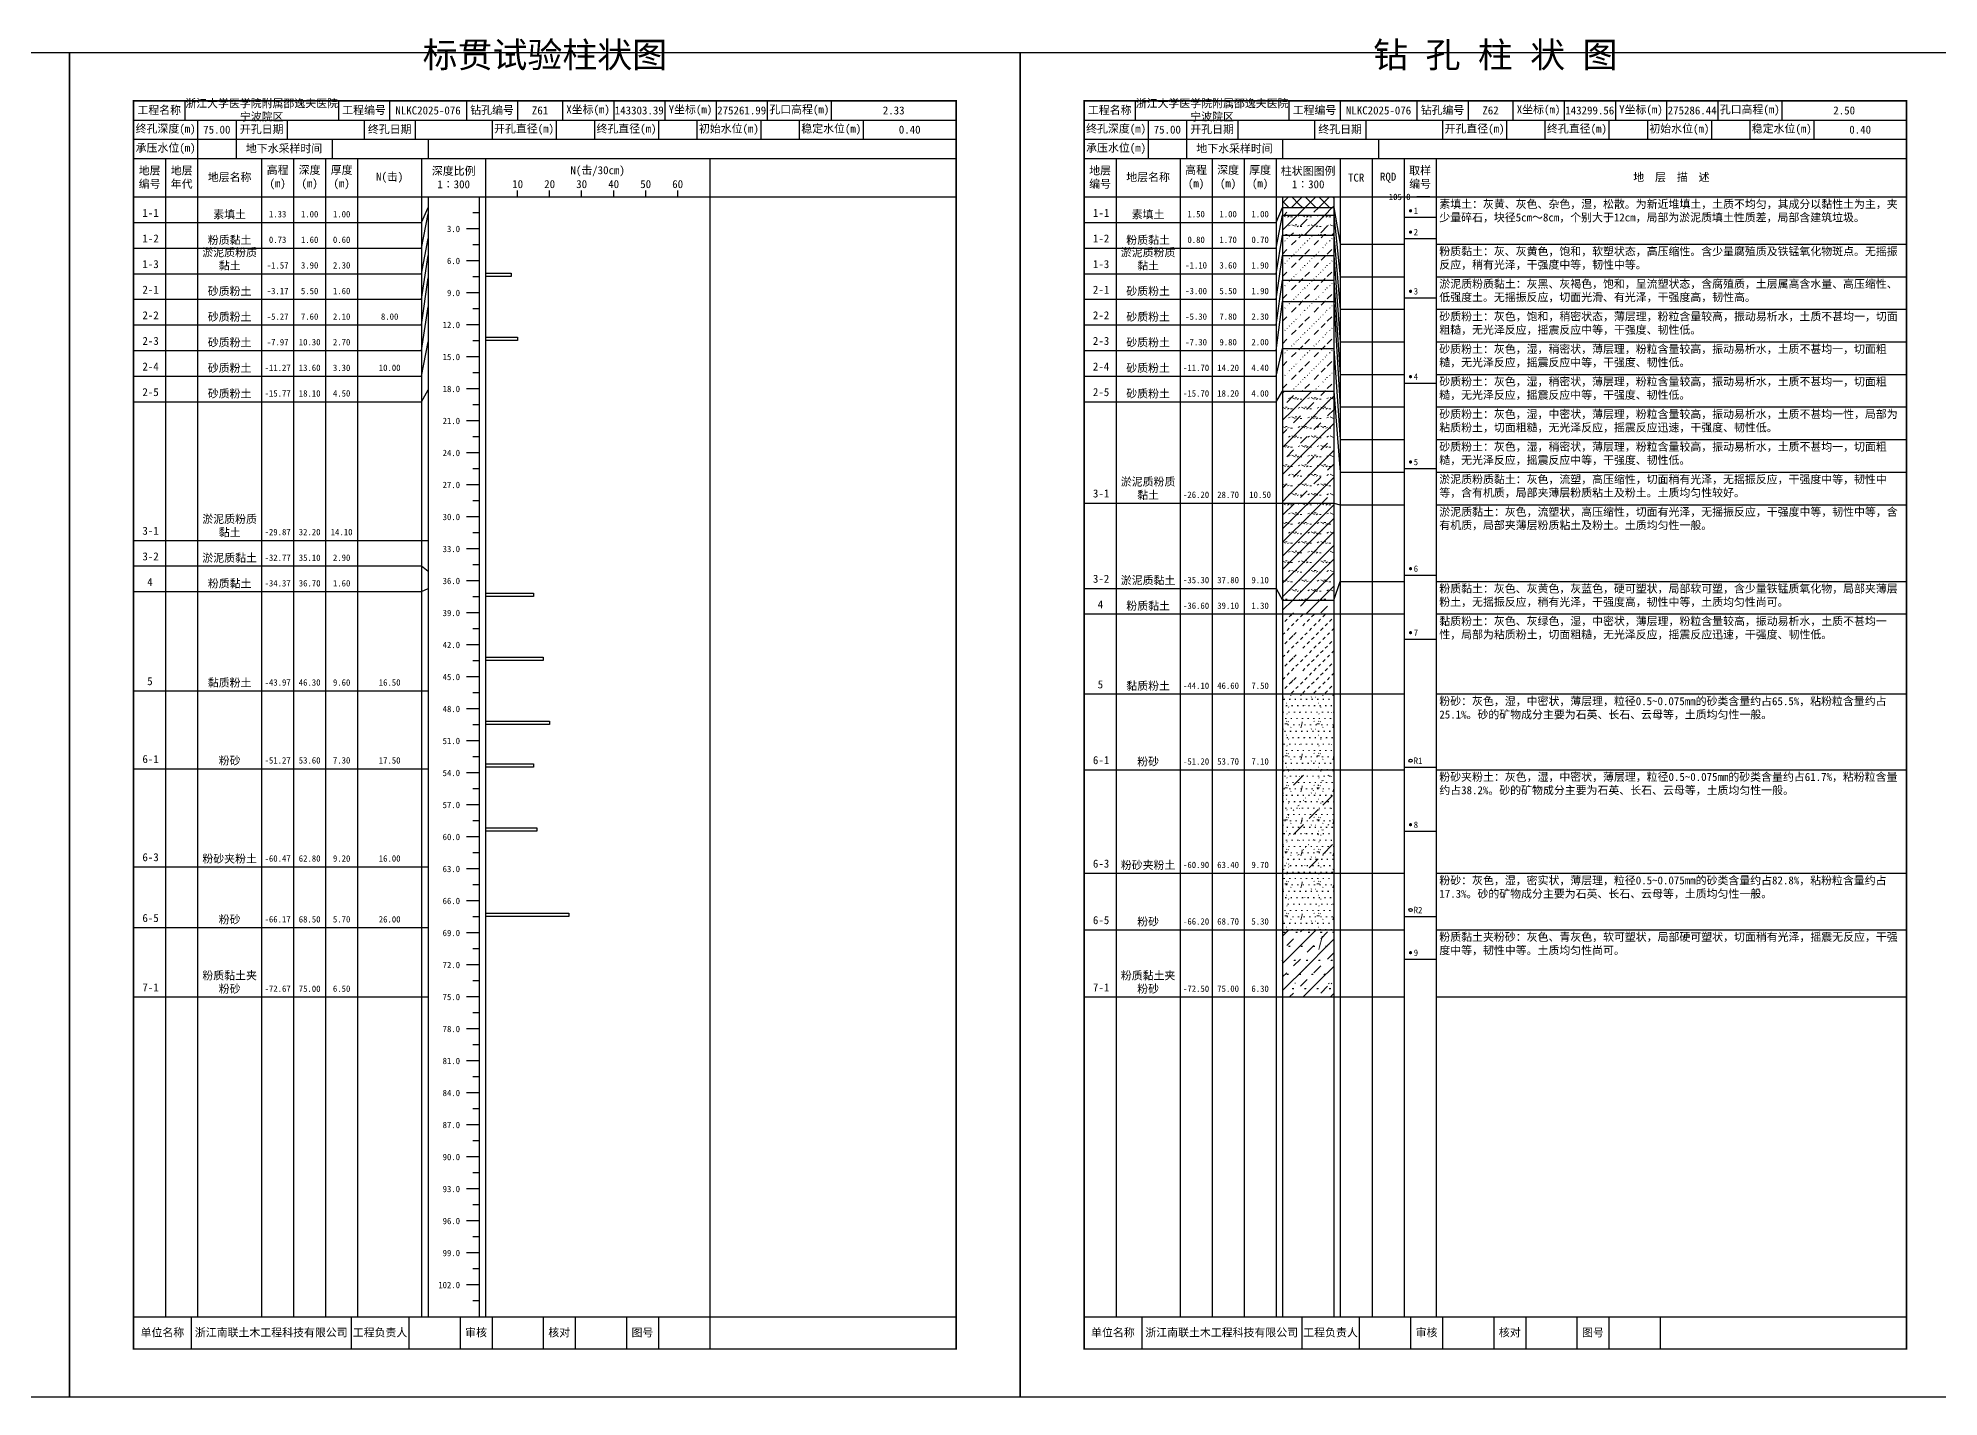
# Model space of a CAD drawing. Extents: x 297 to 65340, y 0 to 425.
# Drawn here: x 50480 to 51074, y 0 to 425 of the extents above; entities that cross this region are included whole.
import ezdxf
from ezdxf.enums import TextEntityAlignment as Align

# ---------------------------------------------------------------- set-up
doc = ezdxf.new("R2010")
doc.units = 0
doc.layers.get('0').update_dxf_attribs({"linetype": 'CONTINUOUS'})
doc.layers.add('FRAME', color=7, linetype='CONTINUOUS')
doc.layers.add('STRATUM', color=7, linetype='CONTINUOUS')
doc.layers.add('HATCH', color=7, linetype='CONTINUOUS', lineweight=13)
doc.styles.add('ST', font='')
doc.styles.get('ST').set_extended_font_data('SimSun')
pattern_1 = [(45, (0, 0), (-4.2426407, 4.2426407), [10, 0]), (45, (1.061, -3.182), (-2.12132034, 6.363961), [3, -3])]
pattern_2 = [(45, (0, 0), (-4.2426407, 4.2426407), [10, 0]), (45, (1.061, -3.182), (-2.12132034, 6.363961), [3, -3]), (26.565, (1.0741, -0.2536), (5.99982296, 5.99981224), [0.567, -12.849]), (0, (0.507, -0.2536), (0, 6), [0.567, -5.433]), (26.565, (-1.5813, 0), (5.99982296, 5.99981224), [0.567, -12.849]), (0, (-1.074, 0.2536), (0, 6), [0.567, -5.433]), (153.435, (0.5071, -0.2536), (-5.9998176, -5.36e-06), [1.134, -12.2826]), (26.565, (4.0741, 2.7464), (5.99982296, 5.99981224), [0.567, -12.849]), (0, (3.507, 2.7464), (0, 6), [0.567, -5.433]), (26.565, (1.4187, 3), (5.99982296, 5.99981224), [0.567, -12.849]), (0, (1.926, 3.2536), (0, 6), [0.567, -5.433]), (153.435, (3.5071, 2.7464), (-5.9998176, -5.36e-06), [1.134, -12.2826])]
pattern_3 = [(45.000006, (0, 0), (-7.3e-07, 6.99998237), [1.971956, -7.927535]), (45.000006, (2.813, 2.829), (-7.3e-07, 6.99998237), [1.99367, -7.905828]), (45.000006, (5.0675, 5.082), (-7.3e-07, 6.99998237), [1.813609, -8.085882]), (26.565052, (0, 3.5), (7.00000042, 7.00000017), [0.0965, -15.555976]), (36.869899, (0.7, 4.2), (6.999999835, 7.000000165), [0.197747, -34.802253]), (315.00001, (3.5, 6.976), (6.99998237, 1.2e-06), [0.033054, -9.866441]), (26.565052, (3.5, 0), (7.00000042, 7.00000017), [0.144749, -15.507727]), (26.565052, (4.2, 0.7), (7.00000042, 7.00000017), [0.10528, -15.547196]), (90.000004, (4.55, 1.05), (-7, -5e-07), [0.028767, -6.971233]), (26.565052, (4.9, 1.4), (7.00000042, 7.00000017), [0.091014, -31.213938]), (36.869899, (5.6, 2.1), (6.999999835, 7.000000165), [0.110692, -34.889308]), (45.000002, (6.3, 2.8), (-2.4e-07, 6.99998237), [0.109112, -9.790383]), (315.00001, (6.914, 3.548), (6.99998237, 1.2e-06), [0.033054, -9.866441]), (36.869898, (1.4, 4.9), (6.999999957, 7.000000043), [0.10224, -34.89776]), (53.130103, (2.1, 5.6), (13.999999763, 21.000000158), [0.134384, -34.865616]), (53.130103, (2.8, 6.3), (13.999999763, 21.000000158), [0.126246, -34.873754])]
pattern_4 = [(82.875, (-0.8346, -1.206), (0.00036925, 10.000176442), [0.08929, -80.53371]), (143.13, (-0.7336, -1.2818), (-29.99996427, 20.00005359), [0.12627, -49.87373]), (172.875, (-0.5564, -1.304), (-70.000245666, 9.99966033), [0.17857, -80.44443]), (206.565, (-0.378, -1.2147), (-9.99970493, -9.99968706), [0.19954, -22.16046]), (243.435, (-0.2887, -1.0363), (8.93e-06, -9.999696), [0.19954, -22.16146]), (255.964, (-0.1994, -0.679), (-0.00020004, -9.99950129), [0.36813, -40.86287]), (255.964, (0.1106, 0.561), (-0.00020004, -9.99950129), [1.27838, -39.95262]), (255.964, (0.179, 0.835), (-0.00020004, -9.99950129), [0.28235, -40.94865]), (216.87, (0.3694, 1.0892), (-9.999982136, -10.000017864), [0.12627, -49.87373]), (243.435, (0.2683, 1.0135), (8.93e-06, -9.999696), [0.19954, -22.16146]), (206.565, (0.548, 1.1785), (-9.99970493, -9.99968706), [0.19954, -22.16046]), (172.875, (0.725, 1.1563), (-70.000245666, 9.99966033), [0.17857, -80.44443]), (143.13, (0.826, 1.0806), (-29.99996427, 20.00005359), [0.12627, -49.87373]), (82.875, (0.815, 0.992), (0.00036925, 10.000176442), [0.08929, -80.53371]), (0, (-0.33, 0.34), (0, 10), [0.89286, -9.10714]), (0, (0.025, 0), (1, 2), [0, -1.75]), (0, (0, 0.025), (1, 2), [0, -1.75]), (0, (0, 0), (1, 2), [0, -1.75]), (0, (-0.025, 0), (1, 2), [0, -1.75]), (0, (0, -0.025), (1, 2), [0, -1.75])]

# ---------------------------------------------------------------- blocks, each defined once
blk = doc.blocks.new('SolidCircle')
at = {"const_width": 0.5}
blk.add_lwpolyline([(-0.25, 0, 1), (0.25, 0, 1)], format="xyb", close=True, dxfattribs=at)

msp = doc.modelspace()

# ---------------------------------------------------------------- hatches: boundary and pattern name
at = {"layer": 'HATCH'}
h = msp.add_hatch(dxfattribs=at)
h.set_pattern_fill('STT', color=256, style=0)
h.set_pattern_definition([(45, (0, 0), (-2.12132034, 2.12132034), [10, 0]), (135, (0, 0), (-2.12132034, -2.12132034), [10, 0])])
h.paths.add_polyline_path([(50885, 375), (50869, 375), (50869, 371.67), (50885, 371.67)])
h = msp.add_hatch(dxfattribs=at)
h.set_pattern_fill('FZNT', color=256, style=0)
h.set_pattern_definition(pattern_1)
h.paths.add_polyline_path([(50885, 371.67), (50869, 371.67), (50869, 369.33), (50885, 369.33)])
h = msp.add_hatch(dxfattribs=at)
h.set_pattern_fill('YNFNT', color=256, style=0)
h.set_pattern_definition(pattern_2)
h.paths.add_polyline_path([(50885, 369.33), (50869, 369.33), (50869, 363), (50885, 363)])
h = msp.add_hatch(dxfattribs=at)
h.set_pattern_fill('SZFT', color=256, style=0)
h.set_pattern_definition(pattern_3)
h.paths.add_polyline_path([(50885, 363), (50869, 363), (50869, 356.67), (50885, 356.67)])
h = msp.add_hatch(dxfattribs=at)
h.set_pattern_fill('SZFT', color=256, style=0)
h.set_pattern_definition(pattern_3)
h.paths.add_polyline_path([(50885, 356.67), (50869, 356.67), (50869, 349), (50885, 349)])
h = msp.add_hatch(dxfattribs=at)
h.set_pattern_fill('SZFT', color=256, style=0)
h.set_pattern_definition(pattern_3)
h.paths.add_polyline_path([(50885, 349), (50869, 349), (50869, 342.33), (50885, 342.33)])
h = msp.add_hatch(dxfattribs=at)
h.set_pattern_fill('SZFT', color=256, style=0)
h.set_pattern_definition(pattern_3)
h.paths.add_polyline_path([(50885, 342.33), (50869, 342.33), (50869, 327.67), (50885, 327.67)])
h = msp.add_hatch(dxfattribs=at)
h.set_pattern_fill('SZFT', color=256, style=0)
h.set_pattern_definition(pattern_3)
h.paths.add_polyline_path([(50885, 327.67), (50869, 327.67), (50869, 314.33), (50885, 314.33)])
h = msp.add_hatch(dxfattribs=at)
h.set_pattern_fill('YNFNT', color=256, style=0)
h.set_pattern_definition(pattern_2)
h.paths.add_polyline_path([(50885, 314.33), (50869, 314.33), (50869, 279.33), (50885, 279.33)])
h = msp.add_hatch(dxfattribs=at)
h.set_pattern_fill('YNNT', color=256, style=0)
h.set_pattern_definition([(45, (0, 0), (-2.12132034, 2.12132034), [10, 0]), (26.565, (1.0741, -0.2536), (5.99982296, 5.99981224), [0.567, -12.849]), (0, (0.507, -0.2536), (0, 6), [0.567, -5.433]), (26.565, (-1.5813, 0), (5.99982296, 5.99981224), [0.567, -12.849]), (0, (-1.074, 0.2536), (0, 6), [0.567, -5.433]), (153.435, (0.5071, -0.2536), (-5.9998176, -5.36e-06), [1.134, -12.2826]), (26.565, (4.0741, 2.7464), (5.99982296, 5.99981224), [0.567, -12.849]), (0, (3.507, 2.7464), (0, 6), [0.567, -5.433]), (26.565, (1.4187, 3), (5.99982296, 5.99981224), [0.567, -12.849]), (0, (1.926, 3.2536), (0, 6), [0.567, -5.433]), (153.435, (3.5071, 2.7464), (-5.9998176, -5.36e-06), [1.134, -12.2826])])
h.paths.add_polyline_path([(50885, 279.33), (50869, 279.33), (50869, 249), (50885, 249)])
h = msp.add_hatch(dxfattribs=at)
h.set_pattern_fill('FZNT', color=256, style=0)
h.set_pattern_definition(pattern_1)
h.paths.add_polyline_path([(50885, 249), (50869, 249), (50869, 244.67), (50885, 244.67)])
h = msp.add_hatch(dxfattribs=at)
h.set_pattern_fill('NZFT', color=256, style=0)
h.set_pattern_definition([(45.000005, (0, 0), (-6e-07, 6.99998237), [0.947297, -8.952198]), (45.000005, (1.4, 1.4), (-6e-07, 6.99998237), [0.986898, -8.912597]), (45.000005, (2.8, 2.8), (-6e-07, 6.99998237), [1.060182, -8.839313]), (45.000005, (4.2, 4.2), (-6e-07, 6.99998237), [0.949178, -8.950318]), (45.000005, (5.6, 5.6), (-6e-07, 6.99998237), [1.036501, -8.862994]), (45.000005, (3.5, 0), (-6e-07, 6.99998237), [1.013348, -8.886147]), (45.000005, (4.9, 1.4), (-6e-07, 6.99998237), [1.078956, -12.120371]), (45.000005, (6.3, 2.8), (-6e-07, 6.99998237), [0.998824, -8.900671]), (45.000003, (0.7, 4.2), (-3.7e-07, 6.99998237), [1.05533, -8.844165]), (45.000003, (2.1, 5.6), (-3.7e-07, 6.99998237), [1.036501, -8.862994])])
h.paths.add_polyline_path([(50885, 244.67), (50869, 244.67), (50869, 219.67), (50885, 219.67)])
h = msp.add_hatch(dxfattribs=at)
h.set_pattern_fill('FS', color=256, style=0)
h.set_pattern_definition(pattern_4)
h.paths.add_polyline_path([(50885, 219.67), (50869, 219.67), (50869, 196), (50885, 196)])
h = msp.add_hatch(dxfattribs=at)
h.set_pattern_fill('FS', color=256, style=0)
h.set_pattern_definition(pattern_4)
h.paths.add_polyline_path([(50885, 196), (50869, 196), (50869, 163.67), (50885, 163.67)])
h = msp.add_hatch(dxfattribs=at)
h.set_pattern_fill('SZFT', color=256, scale=2.2, style=0)
h.set_pattern_definition([(45.000006, (0, 0), (-1.6e-06, 15.3999612), [4.338303, -17.440577]), (45.000006, (6.188, 6.223), (-1.6e-06, 15.3999612), [4.386074, -17.3928216]), (45.000006, (11.148, 11.181), (-1.6e-06, 15.3999612), [3.98994, -17.7889404]), (26.565052, (0, 7.7), (15.4000009, 15.4000004), [0.2123, -34.223147]), (36.869899, (1.54, 9.24), (15.39999964, 15.40000036), [0.4350434, -76.5649566]), (315.00001, (7.7, 15.347), (15.3999612, 2.7e-06), [0.072719, -21.70617]), (26.565052, (7.7, 0), (15.4000009, 15.4000004), [0.318448, -34.1169994]), (26.565052, (9.24, 1.54), (15.4000009, 15.4000004), [0.231616, -34.203831]), (90.000004, (10.01, 2.31), (-15.4, -1e-06), [0.0632874, -15.3367126]), (26.565052, (10.78, 3.08), (15.4000009, 15.4000004), [0.200231, -68.670664]), (36.869899, (12.32, 4.62), (15.39999964, 15.40000036), [0.2435224, -76.7564776]), (45.000002, (13.86, 6.16), (-5e-07, 15.3999612), [0.2400464, -21.5388426]), (315.00001, (15.211, 7.805), (15.3999612, 2.7e-06), [0.072719, -21.70617]), (36.869898, (3.08, 10.78), (15.3999999, 15.4000001), [0.224928, -76.775072]), (53.130103, (4.62, 12.32), (30.79999948, 46.20000035), [0.295645, -76.704355]), (53.130103, (6.16, 13.86), (30.79999948, 46.20000035), [0.277741, -76.722259])])
h.paths.add_polyline_path([(50885, 196), (50869, 196), (50869, 163.67), (50885, 163.67)])
h = msp.add_hatch(dxfattribs=at)
h.set_pattern_fill('FS', color=256, style=0)
h.set_pattern_definition(pattern_4)
h.paths.add_polyline_path([(50885, 163.67), (50869, 163.67), (50869, 146), (50885, 146)])
h = msp.add_hatch(dxfattribs=at)
h.set_pattern_fill('FZNT', color=256, style=0)
h.set_pattern_definition(pattern_1)
h.paths.add_polyline_path([(50885, 146), (50869, 146), (50869, 125), (50885, 125)])
h = msp.add_hatch(dxfattribs=at)
h.set_pattern_fill('FS', color=256, scale=2.2, style=0)
h.set_pattern_definition([(82.875, (-1.8361, -2.6533), (0.00081235, 22.00038817), [0.196438, -177.174162]), (143.13, (-1.614, -2.82), (-65.9999214, 44.0001179), [0.277794, -109.722206]), (172.875, (-1.224, -2.8687), (-154.00054047, 21.99925272), [0.392854, -176.977746]), (206.565, (-0.831, -2.672), (-21.9993508, -21.9993115), [0.438988, -48.753012]), (243.435, (-0.635, -2.28), (1.96e-05, -21.9993312), [0.438988, -48.755212]), (255.964, (-0.4387, -1.494), (-0.0004401, -21.99890283), [0.809886, -89.898314]), (255.964, (0.2434, 1.2344), (-0.0004401, -21.99890283), [2.812436, -87.895764]), (255.964, (0.394, 1.837), (-0.0004401, -21.99890283), [0.62117, -90.08703]), (216.87, (0.8126, 2.3963), (-21.9999607, -22.0000393), [0.277794, -109.722206]), (243.435, (0.59, 2.23), (1.96e-05, -21.9993312), [0.438988, -48.755212]), (206.565, (1.205, 2.593), (-21.9993508, -21.9993115), [0.438988, -48.753012]), (172.875, (1.595, 2.544), (-154.00054047, 21.99925272), [0.392854, -176.977746]), (143.13, (1.8173, 2.3772), (-65.9999214, 44.0001179), [0.277794, -109.722206]), (82.875, (1.793, 2.1823), (0.00081235, 22.00038817), [0.196438, -177.174162]), (0, (-0.725, 0.748), (0, 22), [1.964292, -20.035708]), (0, (0.055, 0), (2.2, 4.4), [0, -3.85]), (0, (0, 0.055), (2.2, 4.4), [0, -3.85]), (0, (0, 0), (2.2, 4.4), [0, -3.85]), (0, (-0.055, 0), (2.2, 4.4), [0, -3.85]), (0, (0, -0.055), (2.2, 4.4), [0, -3.85])])
h.paths.add_polyline_path([(50885, 146), (50869, 146), (50869, 125), (50885, 125)])

# ---------------------------------------------------------------- linework, layer by layer
at = {"layer": 'FRAME', "color": 245, "linetype": 'Continuous'}
for points in [[(50193, 0), (50490, 0), (50490, 420), (50193, 420)], [(50490, 0), (50787, 0), (50787, 420), (50490, 420)], [(50787, 0), (51084, 0), (51084, 420), (50787, 420)]]:
    msp.add_lwpolyline(points, close=True, dxfattribs=at)
at = {"layer": 'FRAME', "linetype": 'Continuous', "const_width": 0.5}
for points in [[(50510, 15), (50767, 15), (50767, 405), (50510, 405)], [(50807, 15), (51064, 15), (51064, 405), (50807, 405)]]:
    msp.add_lwpolyline(points, close=True, dxfattribs=at)
at = {"layer": 'FRAME', "color": 0, "linetype": 'Continuous'}
for points in [[(50526, 405), (50526, 399)], [(50574, 405), (50574, 399)], [(50590, 405), (50590, 399)], [(50614, 405), (50614, 399)], [(50630, 405), (50630, 399)], [(50644, 405), (50644, 399)], [(50660, 405), (50660, 399)], [(50676, 405), (50676, 399)], [(50692, 405), (50692, 399)], [(50708, 405), (50708, 399)], [(50728, 405), (50728, 399)], [(50767, 405), (50767, 399)], [(50823, 405), (50823, 399)], [(50871, 405), (50871, 399)], [(50887, 405), (50887, 399)], [(50911, 405), (50911, 399)], [(50927, 405), (50927, 399)], [(50941, 405), (50941, 399)], [(50957, 405), (50957, 399)], [(50973, 405), (50973, 399)], [(50989, 405), (50989, 399)], [(51005, 405), (51005, 399)], [(51025, 405), (51025, 399)], [(51064, 405), (51064, 399)], [(50510, 399), (50767, 399)], [(50530, 399), (50530, 393)], [(50542, 399), (50542, 393)], [(50558, 399), (50558, 393)], [(50582, 399), (50582, 393)], [(50598, 399), (50598, 393)], [(50622, 399), (50622, 393)], [(50642, 399), (50642, 393)], [(50654, 399), (50654, 393)], [(50674, 399), (50674, 393)], [(50686, 399), (50686, 393)], [(50706, 399), (50706, 393)], [(50718, 399), (50718, 393)], [(50738, 399), (50738, 393)], [(50767, 399), (50767, 393)], [(50807, 399), (51064, 399)], [(50827, 399), (50827, 393)], [(50839, 399), (50839, 393)], [(50855, 399), (50855, 393)], [(50879, 399), (50879, 393)], [(50895, 399), (50895, 393)], [(50919, 399), (50919, 393)], [(50939, 399), (50939, 393)], [(50951, 399), (50951, 393)], [(50971, 399), (50971, 393)], [(50983, 399), (50983, 393)], [(51003, 399), (51003, 393)], [(51015, 399), (51015, 393)], [(51035, 399), (51035, 393)], [(51064, 399), (51064, 393)], [(50510, 393), (50767, 393)], [(50530, 393), (50530, 387)], [(50542, 393), (50542, 387)], [(50572, 393), (50572, 387)], [(50602, 393), (50602, 387)], [(50807, 393), (51064, 393)], [(50827, 393), (50827, 387)], [(50839, 393), (50839, 387)], [(50869, 393), (50869, 387)], [(50899, 393), (50899, 387)], [(50510, 387), (50767, 387)], [(50520, 387), (50520, 25)], [(50530, 387), (50530, 25)], [(50550, 387), (50550, 25)], [(50560, 387), (50560, 25)], [(50570, 387), (50570, 25)], [(50580, 387), (50580, 25)], [(50600, 387), (50600, 25)], [(50620, 387), (50620, 25)], [(50690, 387), (50690, 25)], [(50807, 387), (51064, 387)], [(50817, 387), (50817, 25)], [(50837, 387), (50837, 25)], [(50847, 387), (50847, 25)], [(50857, 387), (50857, 25)], [(50867, 387), (50867, 25)], [(50887, 387), (50887, 25)], [(50897, 387), (50897, 25)], [(50907, 387), (50907, 25)], [(50917, 387), (50917, 25)], [(51064, 387), (51064, 25)], [(50510, 375), (50767, 375)], [(50602, 375), (50602, 25)], [(50618, 375), (50618, 25)], [(50630, 375), (50630, 377)], [(50640, 375), (50640, 377)], [(50650, 375), (50650, 377)], [(50660, 375), (50660, 377)], [(50670, 375), (50670, 377)], [(50680, 375), (50680, 377)], [(50807, 375), (51064, 375)], [(50869, 375), (50869, 25)], [(50885, 375), (50885, 25)], [(50510, 25), (50767, 25)], [(50528, 25), (50528, 15)], [(50578, 25), (50578, 15)], [(50596, 25), (50596, 15)], [(50612, 25), (50612, 15)], [(50622, 25), (50622, 15)], [(50638, 25), (50638, 15)], [(50648, 25), (50648, 15)], [(50664, 25), (50664, 15)], [(50674, 25), (50674, 15)], [(50690, 25), (50690, 15)], [(50807, 25), (51064, 25)], [(50825, 25), (50825, 15)], [(50875, 25), (50875, 15)], [(50893, 25), (50893, 15)], [(50909, 25), (50909, 15)], [(50919, 25), (50919, 15)], [(50935, 25), (50935, 15)], [(50945, 25), (50945, 15)], [(50961, 25), (50961, 15)], [(50971, 25), (50971, 15)], [(50987, 25), (50987, 15)]]:
    msp.add_lwpolyline(points, dxfattribs=at)
at = {"layer": 'STRATUM', "linetype": 'Continuous'}
for points in [[(50915, 375), (50911, 375)], [(50600, 367), (50602, 371.67)], [(50600, 359), (50602, 369.67)], [(50618, 370), (50616, 370)], [(50867, 367), (50869, 371.67), (50885, 371.67), (50887, 360.23)], [(50867, 359), (50869, 369.33), (50885, 369.33), (50887, 350.06)], [(50907, 368.67), (50917, 368.67)], [(50510, 367), (50520, 367)], [(50520, 367), (50530, 367)], [(50530, 367), (50550, 367)], [(50550, 367), (50560, 367)], [(50560, 367), (50570, 367)], [(50570, 367), (50580, 367)], [(50580, 367), (50600, 367)], [(50618, 365), (50614, 365)], [(50807, 367), (50817, 367)], [(50817, 367), (50837, 367)], [(50837, 367), (50847, 367)], [(50847, 367), (50857, 367)], [(50857, 367), (50867, 367)], [(50867, 351), (50869, 363), (50885, 363), (50887, 339.88)], [(50510, 359), (50520, 359)], [(50520, 359), (50530, 359)], [(50530, 359), (50550, 359)], [(50550, 359), (50560, 359)], [(50560, 359), (50570, 359)], [(50570, 359), (50580, 359)], [(50580, 359), (50600, 359)], [(50600, 351), (50602, 362)], [(50600, 343), (50602, 356.67)], [(50618, 360), (50616, 360)], [(50807, 359), (50817, 359)], [(50817, 359), (50837, 359)], [(50837, 359), (50847, 359)], [(50847, 359), (50857, 359)], [(50857, 359), (50867, 359)], [(50867, 343), (50869, 356.67), (50885, 356.67), (50887, 329.7)], [(50887, 360.23), (50897, 360.23)], [(50897, 360.23), (50907, 360.23)], [(50907, 362), (50917, 362)], [(50917, 360.23), (51064, 360.23)], [(50510, 351), (50520, 351)], [(50520, 351), (50530, 351)], [(50530, 351), (50550, 351)], [(50550, 351), (50560, 351)], [(50560, 351), (50570, 351)], [(50570, 351), (50580, 351)], [(50580, 351), (50600, 351)], [(50618, 355), (50614, 355)], [(50620, 351.17), (50628, 351.17), (50628, 350.17), (50620, 350.17)], [(50807, 351), (50817, 351)], [(50817, 351), (50837, 351)], [(50837, 351), (50847, 351)], [(50847, 351), (50857, 351)], [(50857, 351), (50867, 351)], [(50600, 335), (50602, 349.67)], [(50618, 345), (50614, 345)], [(50618, 350), (50616, 350)], [(50867, 335), (50869, 349), (50885, 349), (50887, 319.53)], [(50887, 350.06), (50897, 350.06)], [(50897, 350.06), (50907, 350.06)], [(50917, 350.06), (51064, 350.06)], [(50510, 343), (50520, 343)], [(50520, 343), (50530, 343)], [(50530, 343), (50550, 343)], [(50550, 343), (50560, 343)], [(50560, 343), (50570, 343)], [(50570, 343), (50580, 343)], [(50580, 343), (50600, 343)], [(50600, 327), (50602, 340.67)], [(50618, 340), (50616, 340)], [(50807, 343), (50817, 343)], [(50817, 343), (50837, 343)], [(50837, 343), (50847, 343)], [(50847, 343), (50857, 343)], [(50857, 343), (50867, 343)], [(50867, 327), (50869, 342.33), (50885, 342.33), (50887, 309.35)], [(50887, 339.88), (50897, 339.88)], [(50897, 339.88), (50907, 339.88)], [(50907, 343.5), (50917, 343.5)], [(50917, 339.88), (51064, 339.88)], [(50510, 335), (50520, 335)], [(50520, 335), (50530, 335)], [(50530, 335), (50550, 335)], [(50550, 335), (50560, 335)], [(50560, 335), (50570, 335)], [(50570, 335), (50580, 335)], [(50580, 335), (50600, 335)], [(50618, 335), (50614, 335)], [(50807, 335), (50817, 335)], [(50817, 335), (50837, 335)], [(50837, 335), (50847, 335)], [(50847, 335), (50857, 335)], [(50857, 335), (50867, 335)], [(50510, 327), (50520, 327)], [(50520, 327), (50530, 327)], [(50530, 327), (50550, 327)], [(50550, 327), (50560, 327)], [(50560, 327), (50570, 327)], [(50570, 327), (50580, 327)], [(50580, 327), (50600, 327)], [(50600, 319), (50602, 329.67)], [(50618, 330), (50616, 330)], [(50620, 331.17), (50630, 331.17), (50630, 330.17), (50620, 330.17)], [(50807, 327), (50817, 327)], [(50817, 327), (50837, 327)], [(50837, 327), (50847, 327)], [(50847, 327), (50857, 327)], [(50857, 327), (50867, 327)], [(50867, 319), (50869, 327.67), (50885, 327.67), (50887, 299.17)], [(50887, 329.7), (50897, 329.7)], [(50897, 329.7), (50907, 329.7)], [(50917, 329.7), (51064, 329.7)], [(50618, 325), (50614, 325)], [(50510, 319), (50520, 319)], [(50520, 319), (50530, 319)], [(50530, 319), (50550, 319)], [(50550, 319), (50560, 319)], [(50560, 319), (50570, 319)], [(50570, 319), (50580, 319)], [(50580, 319), (50600, 319)], [(50618, 315), (50614, 315)], [(50618, 320), (50616, 320)], [(50807, 319), (50817, 319)], [(50817, 319), (50837, 319)], [(50837, 319), (50847, 319)], [(50847, 319), (50857, 319)], [(50857, 319), (50867, 319)], [(50887, 319.53), (50897, 319.53)], [(50897, 319.53), (50907, 319.53)], [(50907, 316.83), (50917, 316.83)], [(50917, 319.53), (51064, 319.53)], [(50510, 311), (50520, 311)], [(50520, 311), (50530, 311)], [(50530, 311), (50550, 311)], [(50550, 311), (50560, 311)], [(50560, 311), (50570, 311)], [(50570, 311), (50580, 311)], [(50580, 311), (50600, 311)], [(50600, 311), (50602, 314.67)], [(50618, 310), (50616, 310)], [(50807, 311), (50817, 311)], [(50817, 311), (50837, 311)], [(50837, 311), (50847, 311)], [(50847, 311), (50857, 311)], [(50857, 311), (50867, 311)], [(50867, 311), (50869, 314.33), (50885, 314.33), (50887, 289)], [(50887, 309.35), (50897, 309.35)], [(50897, 309.35), (50907, 309.35)], [(50917, 309.35), (51064, 309.35)], [(50618, 305), (50614, 305)], [(50618, 300), (50616, 300)], [(50887, 299.17), (50897, 299.17)], [(50897, 299.17), (50907, 299.17)], [(50917, 299.17), (51064, 299.17)], [(50618, 295), (50614, 295)], [(50618, 290), (50616, 290)], [(50887, 289), (50897, 289)], [(50897, 289), (50907, 289)], [(50907, 290.17), (50917, 290.17)], [(50917, 289), (51064, 289)], [(50618, 285), (50614, 285)], [(50618, 280), (50616, 280)], [(50807, 279.33), (50817, 279.33)], [(50817, 279.33), (50837, 279.33)], [(50837, 279.33), (50847, 279.33)], [(50847, 279.33), (50857, 279.33)], [(50857, 279.33), (50867, 279.33)], [(50867, 279.33), (50869, 279.33), (50885, 279.33), (50887, 278.82)], [(50618, 275), (50614, 275)], [(50887, 278.82), (50897, 278.82)], [(50897, 278.82), (50907, 278.82)], [(50917, 278.82), (51064, 278.82)], [(50510, 267.67), (50520, 267.67)], [(50520, 267.67), (50530, 267.67)], [(50530, 267.67), (50550, 267.67)], [(50550, 267.67), (50560, 267.67)], [(50560, 267.67), (50570, 267.67)], [(50570, 267.67), (50580, 267.67)], [(50580, 267.67), (50600, 267.67)], [(50600, 267.67), (50602, 267.67)], [(50618, 270), (50616, 270)], [(50618, 265), (50614, 265)], [(50510, 259.67), (50520, 259.67)], [(50520, 259.67), (50530, 259.67)], [(50530, 259.67), (50550, 259.67)], [(50550, 259.67), (50560, 259.67)], [(50560, 259.67), (50570, 259.67)], [(50570, 259.67), (50580, 259.67)], [(50580, 259.67), (50600, 259.67)], [(50600, 259.67), (50602, 258)], [(50618, 260), (50616, 260)], [(50907, 256.83), (50917, 256.83)], [(50510, 251.67), (50520, 251.67)], [(50520, 251.67), (50530, 251.67)], [(50530, 251.67), (50550, 251.67)], [(50550, 251.67), (50560, 251.67)], [(50560, 251.67), (50570, 251.67)], [(50570, 251.67), (50580, 251.67)], [(50580, 251.67), (50600, 251.67)], [(50600, 251.67), (50602, 252.67)], [(50618, 255), (50614, 255)], [(50618, 250), (50616, 250)], [(50620, 251.17), (50635, 251.17), (50635, 250.17), (50620, 250.17)], [(50807, 252.67), (50817, 252.67)], [(50817, 252.67), (50837, 252.67)], [(50837, 252.67), (50847, 252.67)], [(50847, 252.67), (50857, 252.67)], [(50857, 252.67), (50867, 252.67)], [(50867, 252.67), (50869, 249), (50885, 249), (50887, 254.84)], [(50887, 254.84), (50897, 254.84)], [(50897, 254.84), (50907, 254.84)], [(50917, 254.84), (51064, 254.84)], [(50618, 245), (50614, 245)], [(50807, 244.67), (50817, 244.67)], [(50817, 244.67), (50837, 244.67)], [(50837, 244.67), (50847, 244.67)], [(50847, 244.67), (50857, 244.67)], [(50857, 244.67), (50867, 244.67)], [(50867, 244.67), (50869, 244.67), (50885, 244.67), (50887, 244.67)], [(50887, 244.67), (50897, 244.67)], [(50897, 244.67), (50907, 244.67)], [(50917, 244.67), (51064, 244.67)], [(50618, 240), (50616, 240)], [(50618, 235), (50614, 235)], [(50907, 236.83), (50917, 236.83)], [(50618, 230), (50616, 230)], [(50620, 231.17), (50638, 231.17), (50638, 230.17), (50620, 230.17)], [(50510, 220.67), (50520, 220.67)], [(50520, 220.67), (50530, 220.67)], [(50530, 220.67), (50550, 220.67)], [(50550, 220.67), (50560, 220.67)], [(50560, 220.67), (50570, 220.67)], [(50570, 220.67), (50580, 220.67)], [(50580, 220.67), (50600, 220.67)], [(50600, 220.67), (50602, 220.67)], [(50618, 225), (50614, 225)], [(50618, 220), (50616, 220)], [(50618, 215), (50614, 215)], [(50807, 219.67), (50817, 219.67)], [(50817, 219.67), (50837, 219.67)], [(50837, 219.67), (50847, 219.67)], [(50847, 219.67), (50857, 219.67)], [(50857, 219.67), (50867, 219.67)], [(50867, 219.67), (50869, 219.67), (50885, 219.67), (50887, 219.67)], [(50887, 219.67), (50897, 219.67)], [(50897, 219.67), (50907, 219.67)], [(50917, 219.67), (51064, 219.67)], [(50618, 210), (50616, 210)], [(50620, 211.17), (50640, 211.17), (50640, 210.17), (50620, 210.17)], [(50618, 205), (50614, 205)], [(50510, 196.33), (50520, 196.33)], [(50520, 196.33), (50530, 196.33)], [(50530, 196.33), (50550, 196.33)], [(50550, 196.33), (50560, 196.33)], [(50560, 196.33), (50570, 196.33)], [(50570, 196.33), (50580, 196.33)], [(50580, 196.33), (50600, 196.33)], [(50600, 196.33), (50602, 196.33)], [(50618, 200), (50616, 200)], [(50620, 197.83), (50635, 197.83), (50635, 196.83), (50620, 196.83)], [(50907, 196.83), (50917, 196.83)], [(50618, 195), (50614, 195)], [(50807, 196), (50817, 196)], [(50817, 196), (50837, 196)], [(50837, 196), (50847, 196)], [(50847, 196), (50857, 196)], [(50857, 196), (50867, 196)], [(50867, 196), (50869, 196), (50885, 196), (50887, 196)], [(50887, 196), (50897, 196)], [(50897, 196), (50907, 196)], [(50917, 196), (51064, 196)], [(50618, 185), (50614, 185)], [(50618, 190), (50616, 190)], [(50618, 180), (50616, 180)], [(50618, 175), (50614, 175)], [(50620, 177.83), (50636, 177.83), (50636, 176.83), (50620, 176.83)], [(50907, 176.83), (50917, 176.83)], [(50618, 170), (50616, 170)], [(50510, 165.67), (50520, 165.67)], [(50520, 165.67), (50530, 165.67)], [(50530, 165.67), (50550, 165.67)], [(50550, 165.67), (50560, 165.67)], [(50560, 165.67), (50570, 165.67)], [(50570, 165.67), (50580, 165.67)], [(50580, 165.67), (50600, 165.67)], [(50600, 165.67), (50602, 165.67)], [(50618, 165), (50614, 165)], [(50807, 163.67), (50817, 163.67)], [(50817, 163.67), (50837, 163.67)], [(50837, 163.67), (50847, 163.67)], [(50847, 163.67), (50857, 163.67)], [(50857, 163.67), (50867, 163.67)], [(50867, 163.67), (50869, 163.67), (50885, 163.67), (50887, 163.67)], [(50887, 163.67), (50897, 163.67)], [(50897, 163.67), (50907, 163.67)], [(50917, 163.67), (51064, 163.67)], [(50618, 155), (50614, 155)], [(50618, 160), (50616, 160)], [(50618, 150), (50616, 150)], [(50620, 151.17), (50646, 151.17), (50646, 150.17), (50620, 150.17)], [(50907, 150.17), (50917, 150.17)], [(50510, 146.67), (50520, 146.67)], [(50520, 146.67), (50530, 146.67)], [(50530, 146.67), (50550, 146.67)], [(50550, 146.67), (50560, 146.67)], [(50560, 146.67), (50570, 146.67)], [(50570, 146.67), (50580, 146.67)], [(50580, 146.67), (50600, 146.67)], [(50600, 146.67), (50602, 146.67)], [(50618, 145), (50614, 145)], [(50807, 146), (50817, 146)], [(50817, 146), (50837, 146)], [(50837, 146), (50847, 146)], [(50847, 146), (50857, 146)], [(50857, 146), (50867, 146)], [(50867, 146), (50869, 146), (50885, 146), (50887, 146)], [(50887, 146), (50897, 146)], [(50897, 146), (50907, 146)], [(50917, 146), (51064, 146)], [(50618, 140), (50616, 140)], [(50907, 136.83), (50917, 136.83)], [(50618, 135), (50614, 135)], [(50510, 125), (50520, 125)], [(50520, 125), (50530, 125)], [(50530, 125), (50550, 125)], [(50550, 125), (50560, 125)], [(50560, 125), (50570, 125)], [(50570, 125), (50580, 125)], [(50580, 125), (50600, 125)], [(50600, 125), (50602, 125)], [(50618, 125), (50614, 125)], [(50618, 130), (50616, 130)], [(50807, 125), (50817, 125)], [(50817, 125), (50837, 125)], [(50837, 125), (50847, 125)], [(50847, 125), (50857, 125)], [(50857, 125), (50867, 125)], [(50867, 125), (50869, 125), (50885, 125), (50887, 125)], [(50887, 125), (50897, 125)], [(50897, 125), (50907, 125)], [(50917, 125), (51064, 125)], [(50618, 120), (50616, 120)], [(50618, 115), (50614, 115)], [(50618, 110), (50616, 110)], [(50618, 105), (50614, 105)], [(50618, 100), (50616, 100)], [(50618, 95), (50614, 95)], [(50618, 90), (50616, 90)], [(50618, 85), (50614, 85)], [(50618, 80), (50616, 80)], [(50618, 75), (50614, 75)], [(50618, 70), (50616, 70)], [(50618, 65), (50614, 65)], [(50618, 60), (50616, 60)], [(50618, 55), (50614, 55)], [(50618, 50), (50616, 50)], [(50618, 45), (50614, 45)], [(50618, 40), (50616, 40)], [(50618, 35), (50614, 35)], [(50618, 30), (50616, 30)]]:
    msp.add_lwpolyline(points, dxfattribs=at)
at = {"layer": 'STRATUM'}
for centre in [(50909, 198.83), (50909, 152.17)]:
    msp.add_circle(centre, 0.5, dxfattribs=at)

# ---------------------------------------------------------------- block references
for p in [(50909, 370.67), (50909, 364), (50909, 345.5), (50909, 318.83), (50909, 292.17), (50909, 258.83), (50909, 238.83), (50909, 178.83), (50909, 138.83)]:
    msp.add_blockref('SolidCircle', p, dxfattribs=at)

# ---------------------------------------------------------------- texts
at = {"layer": 'FRAME', "style": 'ST'}
for s, p in [('标贯试验柱状图', (50638.5, 413)), ('钻 孔 柱 状 图', (50935.5, 413))]:
    msp.add_text(s, height=8, dxfattribs=at).set_placement(p, align=Align.BOTTOM_CENTER)
for s, p in [('10', (50630, 379)), ('20', (50640, 379)), ('30', (50650, 379)), ('40', (50660, 379)), ('50', (50670, 379)), ('60', (50680, 379))]:
    msp.add_text(s, height=2.5, dxfattribs=at).set_placement(p, align=Align.MIDDLE_CENTER)
at = {"layer": 'FRAME', "char_height": 2.5, "attachment_point": 5, "style": 'ST'}
for s, insert, width in [('浙江大学医学院附属邵逸夫医院宁波院区', (50550, 402), 48), ('X坐标(m)', (50652, 402), 16), ('Y坐标(m)', (50684, 402), 16), ('孔口高程(m)', (50718, 402), 20), ('浙江大学医学院附属邵逸夫医院宁波院区', (50847, 402), 48), ('X坐标(m)', (50949, 402), 16), ('Y坐标(m)', (50981, 402), 16), ('孔口高程(m)', (51015, 402), 20), ('工程名称', (50518, 402), 16), ('工程编号', (50582, 402), 16), ('NLKC2025-076', (50602, 402), 24), ('钻孔编号', (50622, 402), 16), ('Z61', (50637, 402), 14), ('143303.39', (50668, 402), 16), ('275261.99', (50700, 402), 16), ('2.33', (50747.5, 402), 39), ('工程名称', (50815, 402), 16), ('工程编号', (50879, 402), 16), ('NLKC2025-076', (50899, 402), 24), ('钻孔编号', (50919, 402), 16), ('Z62', (50934, 402), 14), ('143299.56', (50965, 402), 16), ('275286.44', (50997, 402), 16), ('2.50', (51044.5, 402), 39), ('终孔深度(m)', (50520, 396), 20), ('75.00', (50536, 396), 12), ('开孔日期', (50550, 396), 16), ('终孔日期', (50590, 396), 16), ('开孔直径(m)', (50632, 396), 20), ('终孔直径(m)', (50664, 396), 20), ('初始水位(m)', (50696, 396), 20), ('稳定水位(m)', (50728, 396), 20), ('0.40', (50752.5, 396), 29), ('终孔深度(m)', (50817, 396), 20), ('75.00', (50833, 396), 12), ('开孔日期', (50847, 396), 16), ('终孔日期', (50887, 396), 16), ('开孔直径(m)', (50929, 396), 20), ('终孔直径(m)', (50961, 396), 20), ('初始水位(m)', (50993, 396), 20), ('稳定水位(m)', (51025, 396), 20), ('0.40', (51049.5, 396), 29), ('承压水位(m)', (50520, 390), 20), ('地下水采样时间', (50557, 390), 30), ('承压水位(m)', (50817, 390), 20), ('地下水采样时间', (50854, 390), 30), ('地层编号', (50515, 381), 10), ('地层年代', (50525, 381), 10), ('地层名称', (50540, 381), 20), ('高程\\P(m)', (50555, 381), 10), ('深度\\P(m)', (50565, 381), 10), ('厚度\\P(m)', (50575, 381), 10), ('N(击)', (50590, 381), 20), ('深度比例\\P1∶300', (50610, 381), 20), ('N(击/30cm)', (50655, 383), 70), ('地层编号', (50812, 381), 10), ('地层名称', (50827, 381), 20), ('高程\\P(m)', (50842, 381), 10), ('深度\\P(m)', (50852, 381), 10), ('厚度\\P(m)', (50862, 381), 10), ('柱状图图例\\P1∶300', (50877, 381), 20), ('TCR', (50892, 381), 10), ('RQD', (50902, 381), 10), ('取样编号', (50912, 381), 10), ('地  层  描  述', (50990.5, 381), 147), ('单位名称', (50519, 20), 18), ('浙江南联土木工程科技有限公司', (50553, 20), 50), ('工程负责人', (50587, 20), 18), ('审核', (50617, 20), 10), ('核对', (50643, 20), 10), ('图号', (50669, 20), 10), ('单位名称', (50816, 20), 18), ('浙江南联土木工程科技有限公司', (50850, 20), 50), ('工程负责人', (50884, 20), 18), ('审核', (50914, 20), 10), ('核对', (50940, 20), 10), ('图号', (50966, 20), 10)]:
    msp.add_mtext(s, dxfattribs=dict(at, insert=insert, width=width))
at = {"layer": 'STRATUM', "style": 'ST'}
for s, p in [('105.0', (50909, 375)), ('3.0', (50612, 365)), ('6.0', (50612, 355)), ('9.0', (50612, 345)), ('12.0', (50612, 335)), ('15.0', (50612, 325)), ('18.0', (50612, 315)), ('21.0', (50612, 305)), ('24.0', (50612, 295)), ('27.0', (50612, 285)), ('30.0', (50612, 275)), ('33.0', (50612, 265)), ('36.0', (50612, 255)), ('39.0', (50612, 245)), ('42.0', (50612, 235)), ('45.0', (50612, 225)), ('48.0', (50612, 215)), ('51.0', (50612, 205)), ('54.0', (50612, 195)), ('57.0', (50612, 185)), ('60.0', (50612, 175)), ('63.0', (50612, 165)), ('66.0', (50612, 155)), ('69.0', (50612, 145)), ('72.0', (50612, 135)), ('75.0', (50612, 125)), ('78.0', (50612, 115)), ('81.0', (50612, 105)), ('84.0', (50612, 95)), ('87.0', (50612, 85)), ('90.0', (50612, 75)), ('93.0', (50612, 65)), ('96.0', (50612, 55)), ('99.0', (50612, 45)), ('102.0', (50612, 35))]:
    msp.add_text(s, height=2, dxfattribs=at).set_placement(p, align=Align.MIDDLE_RIGHT)
for s, height, p in [('1-1', 2.5, (50512.75, 370)), ('1-1', 2.5, (50809.75, 370)), ('1', 2, (50910, 370.67)), ('1-2', 2.5, (50512.75, 362)), ('1-2', 2.5, (50809.75, 362)), ('2', 2, (50910, 364)), ('1-3', 2.5, (50512.75, 354)), ('1-3', 2.5, (50809.75, 354)), ('2-1', 2.5, (50512.75, 346)), ('2-1', 2.5, (50809.75, 346)), ('3', 2, (50910, 345.5)), ('2-2', 2.5, (50512.75, 338)), ('2-2', 2.5, (50809.75, 338)), ('2-3', 2.5, (50512.75, 330)), ('2-3', 2.5, (50809.75, 330)), ('2-4', 2.5, (50512.75, 322)), ('2-4', 2.5, (50809.75, 322)), ('2-5', 2.5, (50512.75, 314)), ('2-5', 2.5, (50809.75, 314)), ('4', 2, (50910, 318.83)), ('5', 2, (50910, 292.17)), ('3-1', 2.5, (50809.75, 282.33)), ('3-1', 2.5, (50512.75, 270.67)), ('3-2', 2.5, (50512.75, 262.67)), ('4', 2.5, (50514.25, 254.67)), ('3-2', 2.5, (50809.75, 255.67)), ('6', 2, (50910, 258.83)), ('4', 2.5, (50811.25, 247.67)), ('7', 2, (50910, 238.83)), ('5', 2.5, (50514.25, 223.67)), ('5', 2.5, (50811.25, 222.67)), ('6-1', 2.5, (50512.75, 199.33)), ('6-1', 2.5, (50809.75, 199)), ('R1', 2, (50910, 198.83)), ('8', 2, (50910, 178.83)), ('6-3', 2.5, (50512.75, 168.67)), ('6-3', 2.5, (50809.75, 166.67)), ('6-5', 2.5, (50512.75, 149.67)), ('6-5', 2.5, (50809.75, 149)), ('R2', 2, (50910, 152.17)), ('9', 2, (50910, 138.83)), ('7-1', 2.5, (50512.75, 128)), ('7-1', 2.5, (50809.75, 128))]:
    msp.add_text(s, height=height, dxfattribs=at).set_placement(p, align=Align.MIDDLE_LEFT)
for s, p in [('1.33', (50555, 368)), ('1.00', (50565, 368)), ('1.00', (50575, 368)), ('1.50', (50842, 368)), ('1.00', (50852, 368)), ('1.00', (50862, 368)), ('0.73', (50555, 360)), ('1.60', (50565, 360)), ('0.60', (50575, 360)), ('0.80', (50842, 360)), ('1.70', (50852, 360)), ('0.70', (50862, 360)), ('-1.57', (50555, 352)), ('3.90', (50565, 352)), ('2.30', (50575, 352)), ('-1.10', (50842, 352)), ('3.60', (50852, 352)), ('1.90', (50862, 352)), ('-3.17', (50555, 344)), ('5.50', (50565, 344)), ('1.60', (50575, 344)), ('-3.00', (50842, 344)), ('5.50', (50852, 344)), ('1.90', (50862, 344)), ('-5.27', (50555, 336)), ('7.60', (50565, 336)), ('2.10', (50575, 336)), ('8.00', (50590, 336)), ('-5.30', (50842, 336)), ('7.80', (50852, 336)), ('2.30', (50862, 336)), ('-7.97', (50555, 328)), ('10.30', (50565, 328)), ('2.70', (50575, 328)), ('-7.30', (50842, 328)), ('9.80', (50852, 328)), ('2.00', (50862, 328)), ('-11.27', (50555, 320)), ('13.60', (50565, 320)), ('3.30', (50575, 320)), ('10.00', (50590, 320)), ('-11.70', (50842, 320)), ('14.20', (50852, 320)), ('4.40', (50862, 320)), ('-15.77', (50555, 312)), ('18.10', (50565, 312)), ('4.50', (50575, 312)), ('-15.70', (50842, 312)), ('18.20', (50852, 312)), ('4.00', (50862, 312)), ('-26.20', (50842, 280.33)), ('28.70', (50852, 280.33)), ('10.50', (50862, 280.33)), ('-29.87', (50555, 268.67)), ('32.20', (50565, 268.67)), ('14.10', (50575, 268.67)), ('-32.77', (50555, 260.67)), ('35.10', (50565, 260.67)), ('2.90', (50575, 260.67)), ('-35.30', (50842, 253.67)), ('37.80', (50852, 253.67)), ('9.10', (50862, 253.67)), ('-34.37', (50555, 252.67)), ('36.70', (50565, 252.67)), ('1.60', (50575, 252.67)), ('-36.60', (50842, 245.67)), ('39.10', (50852, 245.67)), ('1.30', (50862, 245.67)), ('-43.97', (50555, 221.67)), ('46.30', (50565, 221.67)), ('9.60', (50575, 221.67)), ('16.50', (50590, 221.67)), ('-44.10', (50842, 220.67)), ('46.60', (50852, 220.67)), ('7.50', (50862, 220.67)), ('-51.27', (50555, 197.33)), ('53.60', (50565, 197.33)), ('7.30', (50575, 197.33)), ('17.50', (50590, 197.33)), ('-51.20', (50842, 197)), ('53.70', (50852, 197)), ('7.10', (50862, 197)), ('-60.47', (50555, 166.67)), ('62.80', (50565, 166.67)), ('9.20', (50575, 166.67)), ('16.00', (50590, 166.67)), ('-60.90', (50842, 164.67)), ('63.40', (50852, 164.67)), ('9.70', (50862, 164.67)), ('-66.17', (50555, 147.67)), ('68.50', (50565, 147.67)), ('5.70', (50575, 147.67)), ('26.00', (50590, 147.67)), ('-66.20', (50842, 147)), ('68.70', (50852, 147)), ('5.30', (50862, 147)), ('-72.67', (50555, 126)), ('75.00', (50565, 126)), ('6.50', (50575, 126)), ('-72.50', (50842, 126)), ('75.00', (50852, 126)), ('6.30', (50862, 126))]:
    msp.add_text(s, height=2, dxfattribs=at).set_placement(p, align=Align.BOTTOM_CENTER)
at = {"layer": 'STRATUM', "char_height": 2.5, "style": 'ST'}
for s, insert, width, attachment_point in [('素填土：灰黄、灰色、杂色，湿，松散。为新近堆填土，土质不均匀，其成分以黏性土为主，夹少量碎石，块径5cm～8cm，个别大于12cm，局部为淤泥质填土性质差，局部含建筑垃圾。', (50918, 374), 146, 1), ('素填土', (50540, 368), 20, 8), ('素填土', (50827, 368), 20, 8), ('粉质黏土', (50540, 360), 20, 8), ('粉质黏土', (50827, 360), 20, 8), ('淤泥质粉质黏土', (50540, 352), 20, 8), ('淤泥质粉质黏土', (50827, 352), 20, 8), ('粉质黏土：灰、灰黄色，饱和，软塑状态，高压缩性。含少量腐殖质及铁锰氧化物斑点。无摇振反应，稍有光泽，干强度中等，韧性中等。', (50918, 359.23), 146, 1), ('砂质粉土', (50540, 344), 20, 8), ('砂质粉土', (50827, 344), 20, 8), ('淤泥质粉质黏土：灰黑、灰褐色，饱和，呈流塑状态，含腐殖质，土层属高含水量、高压缩性、低强度土。无摇振反应，切面光滑、有光泽，干强度高，韧性高。', (50918, 349.06), 146, 1), ('砂质粉土', (50540, 336), 20, 8), ('砂质粉土', (50827, 336), 20, 8), ('砂质粉土：灰色，饱和，稍密状态，薄层理，粉粒含量较高，振动易析水，土质不甚均一，切面粗糙，无光泽反应，摇震反应中等，干强度、韧性低。', (50918, 338.88), 146, 1), ('砂质粉土', (50540, 328), 20, 8), ('砂质粉土', (50827, 328), 20, 8), ('砂质粉土：灰色，湿，稍密状，薄层理，粉粒含量较高，振动易析水，土质不甚均一，切面粗糙，无光泽反应，摇震反应中等，干强度、韧性低。', (50918, 328.7), 146, 1), ('砂质粉土', (50540, 320), 20, 8), ('砂质粉土', (50827, 320), 20, 8), ('砂质粉土', (50540, 312), 20, 8), ('砂质粉土', (50827, 312), 20, 8), ('砂质粉土：灰色，湿，稍密状，薄层理，粉粒含量较高，振动易析水，土质不甚均一，切面粗糙，无光泽反应，摇震反应中等，干强度、韧性低。', (50918, 318.53), 146, 1), ('砂质粉土：灰色，湿，中密状，薄层理，粉粒含量较高，振动易析水，土质不甚均一性，局部为粘质粉土，切面粗糙，无光泽反应，摇震反应迅速，干强度、韧性低。', (50918, 308.35), 146, 1), ('砂质粉土：灰色，湿，稍密状，薄层理，粉粒含量较高，振动易析水，土质不甚均一，切面粗糙，无光泽反应，摇震反应中等，干强度、韧性低。', (50918, 298.17), 146, 1), ('淤泥质粉质黏土', (50827, 280.33), 20, 8), ('淤泥质粉质黏土：灰色，流塑，高压缩性，切面稍有光泽，无摇振反应，干强度中等，韧性中等，含有机质，局部夹薄层粉质粘土及粉土。土质均匀性较好。', (50918, 288), 146, 1), ('淤泥质粉质黏土', (50540, 268.67), 20, 8), ('淤泥质黏土：灰色，流塑状，高压缩性，切面有光泽，无摇振反应，干强度中等，韧性中等，含有机质，局部夹薄层粉质粘土及粉土。土质均匀性一般。', (50918, 277.82), 146, 1), ('淤泥质黏土', (50540, 260.67), 20, 8), ('粉质黏土', (50540, 252.67), 20, 8), ('淤泥质黏土', (50827, 253.67), 20, 8), ('粉质黏土：灰色、灰黄色，灰蓝色，硬可塑状，局部软可塑，含少量铁锰质氧化物，局部夹薄层粉土，无摇振反应，稍有光泽，干强度高，韧性中等，土质均匀性尚可。', (50918, 253.84), 146, 1), ('粉质黏土', (50827, 245.67), 20, 8), ('黏质粉土：灰色、灰绿色，湿，中密状，薄层理，粉粒含量较高，振动易析水，土质不甚均一性，局部为粘质粉土，切面粗糙，无光泽反应，摇震反应迅速，干强度、韧性低。', (50918, 243.67), 146, 1), ('黏质粉土', (50540, 221.67), 20, 8), ('黏质粉土', (50827, 220.67), 20, 8), ('粉砂：灰色，湿，中密状，薄层理，粒径0.5~0.075mm的砂类含量约占65.5%，粘粉粒含量约占25.1%。砂的矿物成分主要为石英、长石、云母等，土质均匀性一般。', (50918, 218.67), 146, 1), ('粉砂', (50540, 197.33), 20, 8), ('粉砂', (50827, 197), 20, 8), ('粉砂夹粉土：灰色，湿，中密状，薄层理，粒径0.5~0.075mm的砂类含量约占61.7%，粘粉粒含量约占38.2%。砂的矿物成分主要为石英、长石、云母等，土质均匀性一般。', (50918, 195), 146, 1), ('粉砂夹粉土', (50540, 166.67), 20, 8), ('粉砂夹粉土', (50827, 164.67), 20, 8), ('粉砂：灰色，湿，密实状，薄层理，粒径0.5~0.075mm的砂类含量约占82.8%，粘粉粒含量约占17.3%。砂的矿物成分主要为石英、长石、云母等，土质均匀性一般。', (50918, 162.67), 146, 1), ('粉砂', (50540, 147.67), 20, 8), ('粉砂', (50827, 147), 20, 8), ('粉质黏土夹粉砂：灰色、青灰色，软可塑状，局部硬可塑状，切面稍有光泽，摇震无反应，干强度中等，韧性中等。土质均匀性尚可。', (50918, 145), 146, 1), ('粉质黏土夹粉砂', (50540, 126), 20, 8), ('粉质黏土夹粉砂', (50827, 126), 20, 8)]:
    msp.add_mtext(s, dxfattribs=dict(at, insert=insert, width=width, attachment_point=attachment_point))

doc.saveas('drawing.dxf')
